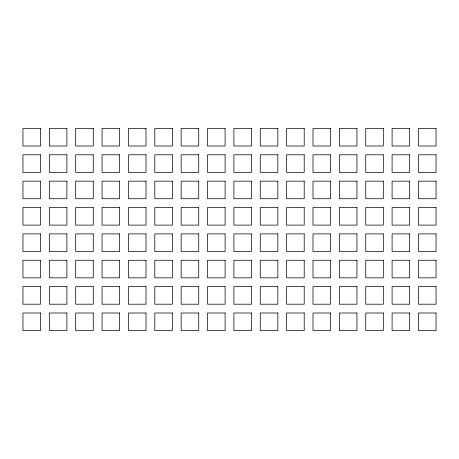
<?xml version="1.0" encoding="UTF-8"?>
<svg xmlns="http://www.w3.org/2000/svg" width="459" height="459" viewBox="0 0 459 459"><rect width="100%" height="100%" fill="white"/><g stroke="black" fill="none" stroke-linecap="round" stroke-linejoin="round"><path stroke-width="0.69" d="M40.53 128.422L22.95 128.422L22.95 146.002L40.53 146.002L40.53 128.422M66.899 128.422L49.32 128.422L49.32 146.002L66.899 146.002L66.899 128.422M93.263 128.422L75.683 128.422L75.683 146.002L93.263 146.002L93.263 128.422M119.633 128.422L102.053 128.422L102.053 146.002L119.633 146.002L119.633 128.422M146.002 128.422L128.422 128.422L128.422 146.002L146.002 146.002L146.002 128.422M172.372 128.422L154.792 128.422L154.792 146.002L172.372 146.002L172.372 128.422M198.736 128.422L181.156 128.422L181.156 146.002L198.736 146.002L198.736 128.422M225.105 128.422L207.525 128.422L207.525 146.002L225.105 146.002L225.105 128.422M251.475 128.422L233.895 128.422L233.895 146.002L251.475 146.002L251.475 128.422M277.844 128.422L260.264 128.422L260.264 146.002L277.844 146.002L277.844 128.422M304.208 128.422L286.628 128.422L286.628 146.002L304.208 146.002L304.208 128.422M330.578 128.422L312.998 128.422L312.998 146.002L330.578 146.002L330.578 128.422M356.947 128.422L339.367 128.422L339.367 146.002L356.947 146.002L356.947 128.422M383.317 128.422L365.737 128.422L365.737 146.002L383.317 146.002L383.317 128.422M409.68 128.422L392.101 128.422L392.101 146.002L409.68 146.002L409.68 128.422M436.05 128.422L418.47 128.422L418.47 146.002L436.05 146.002L436.05 128.422M40.53 154.792L22.95 154.792L22.95 172.372L40.53 172.372L40.53 154.792M66.899 154.792L49.32 154.792L49.32 172.372L66.899 172.372L66.899 154.792M93.263 154.792L75.683 154.792L75.683 172.372L93.263 172.372L93.263 154.792M119.633 154.792L102.053 154.792L102.053 172.372L119.633 172.372L119.633 154.792M146.002 154.792L128.422 154.792L128.422 172.372L146.002 172.372L146.002 154.792M172.372 154.792L154.792 154.792L154.792 172.372L172.372 172.372L172.372 154.792M198.736 154.792L181.156 154.792L181.156 172.372L198.736 172.372L198.736 154.792M225.105 154.792L207.525 154.792L207.525 172.372L225.105 172.372L225.105 154.792M251.475 154.792L233.895 154.792L233.895 172.372L251.475 172.372L251.475 154.792M277.844 154.792L260.264 154.792L260.264 172.372L277.844 172.372L277.844 154.792M304.208 154.792L286.628 154.792L286.628 172.372L304.208 172.372L304.208 154.792M330.578 154.792L312.998 154.792L312.998 172.372L330.578 172.372L330.578 154.792M356.947 154.792L339.367 154.792L339.367 172.372L356.947 172.372L356.947 154.792M383.317 154.792L365.737 154.792L365.737 172.372L383.317 172.372L383.317 154.792M409.68 154.792L392.101 154.792L392.101 172.372L409.68 172.372L409.68 154.792M436.05 154.792L418.47 154.792L418.47 172.372L436.05 172.372L436.05 154.792M40.53 181.156L22.95 181.156L22.95 198.736L40.53 198.736L40.53 181.156M66.899 181.156L49.32 181.156L49.32 198.736L66.899 198.736L66.899 181.156M93.263 181.156L75.683 181.156L75.683 198.736L93.263 198.736L93.263 181.156M119.633 181.156L102.053 181.156L102.053 198.736L119.633 198.736L119.633 181.156M146.002 181.156L128.422 181.156L128.422 198.736L146.002 198.736L146.002 181.156M172.372 181.156L154.792 181.156L154.792 198.736L172.372 198.736L172.372 181.156M198.736 181.156L181.156 181.156L181.156 198.736L198.736 198.736L198.736 181.156M225.105 181.156L207.525 181.156L207.525 198.736L225.105 198.736L225.105 181.156M251.475 181.156L233.895 181.156L233.895 198.736L251.475 198.736L251.475 181.156M277.844 181.156L260.264 181.156L260.264 198.736L277.844 198.736L277.844 181.156M304.208 181.156L286.628 181.156L286.628 198.736L304.208 198.736L304.208 181.156M330.578 181.156L312.998 181.156L312.998 198.736L330.578 198.736L330.578 181.156M356.947 181.156L339.367 181.156L339.367 198.736L356.947 198.736L356.947 181.156M383.317 181.156L365.737 181.156L365.737 198.736L383.317 198.736L383.317 181.156M409.68 181.156L392.101 181.156L392.101 198.736L409.68 198.736L409.68 181.156M436.05 181.156L418.47 181.156L418.47 198.736L436.05 198.736L436.05 181.156M40.53 207.525L22.95 207.525L22.95 225.105L40.53 225.105L40.53 207.525M66.899 207.525L49.32 207.525L49.32 225.105L66.899 225.105L66.899 207.525M93.263 207.525L75.683 207.525L75.683 225.105L93.263 225.105L93.263 207.525M119.633 207.525L102.053 207.525L102.053 225.105L119.633 225.105L119.633 207.525M146.002 207.525L128.422 207.525L128.422 225.105L146.002 225.105L146.002 207.525M172.372 207.525L154.792 207.525L154.792 225.105L172.372 225.105L172.372 207.525M198.736 207.525L181.156 207.525L181.156 225.105L198.736 225.105L198.736 207.525M225.105 207.525L207.525 207.525L207.525 225.105L225.105 225.105L225.105 207.525M251.475 207.525L233.895 207.525L233.895 225.105L251.475 225.105L251.475 207.525M277.844 207.525L260.264 207.525L260.264 225.105L277.844 225.105L277.844 207.525M304.208 207.525L286.628 207.525L286.628 225.105L304.208 225.105L304.208 207.525M330.578 207.525L312.998 207.525L312.998 225.105L330.578 225.105L330.578 207.525M356.947 207.525L339.367 207.525L339.367 225.105L356.947 225.105L356.947 207.525M383.317 207.525L365.737 207.525L365.737 225.105L383.317 225.105L383.317 207.525M409.68 207.525L392.101 207.525L392.101 225.105L409.68 225.105L409.68 207.525M436.05 207.525L418.47 207.525L418.47 225.105L436.05 225.105L436.05 207.525M40.53 233.895L22.95 233.895L22.95 251.475L40.53 251.475L40.53 233.895M66.899 233.895L49.32 233.895L49.32 251.475L66.899 251.475L66.899 233.895M93.263 233.895L75.683 233.895L75.683 251.475L93.263 251.475L93.263 233.895M119.633 233.895L102.053 233.895L102.053 251.475L119.633 251.475L119.633 233.895M146.002 233.895L128.422 233.895L128.422 251.475L146.002 251.475L146.002 233.895M172.372 233.895L154.792 233.895L154.792 251.475L172.372 251.475L172.372 233.895M198.736 233.895L181.156 233.895L181.156 251.475L198.736 251.475L198.736 233.895M225.105 233.895L207.525 233.895L207.525 251.475L225.105 251.475L225.105 233.895M251.475 233.895L233.895 233.895L233.895 251.475L251.475 251.475L251.475 233.895M277.844 233.895L260.264 233.895L260.264 251.475L277.844 251.475L277.844 233.895M304.208 233.895L286.628 233.895L286.628 251.475L304.208 251.475L304.208 233.895M330.578 233.895L312.998 233.895L312.998 251.475L330.578 251.475L330.578 233.895M356.947 233.895L339.367 233.895L339.367 251.475L356.947 251.475L356.947 233.895M383.317 233.895L365.737 233.895L365.737 251.475L383.317 251.475L383.317 233.895M409.68 233.895L392.101 233.895L392.101 251.475L409.68 251.475L409.68 233.895M436.05 233.895L418.47 233.895L418.47 251.475L436.05 251.475L436.05 233.895M40.53 260.264L22.95 260.264L22.95 277.844L40.53 277.844L40.53 260.264M66.899 260.264L49.32 260.264L49.32 277.844L66.899 277.844L66.899 260.264M93.263 260.264L75.683 260.264L75.683 277.844L93.263 277.844L93.263 260.264M119.633 260.264L102.053 260.264L102.053 277.844L119.633 277.844L119.633 260.264M146.002 260.264L128.422 260.264L128.422 277.844L146.002 277.844L146.002 260.264M172.372 260.264L154.792 260.264L154.792 277.844L172.372 277.844L172.372 260.264M198.736 260.264L181.156 260.264L181.156 277.844L198.736 277.844L198.736 260.264M225.105 260.264L207.525 260.264L207.525 277.844L225.105 277.844L225.105 260.264M251.475 260.264L233.895 260.264L233.895 277.844L251.475 277.844L251.475 260.264M277.844 260.264L260.264 260.264L260.264 277.844L277.844 277.844L277.844 260.264M304.208 260.264L286.628 260.264L286.628 277.844L304.208 277.844L304.208 260.264M330.578 260.264L312.998 260.264L312.998 277.844L330.578 277.844L330.578 260.264M356.947 260.264L339.367 260.264L339.367 277.844L356.947 277.844L356.947 260.264M383.317 260.264L365.737 260.264L365.737 277.844L383.317 277.844L383.317 260.264M409.68 260.264L392.101 260.264L392.101 277.844L409.68 277.844L409.68 260.264M436.05 260.264L418.47 260.264L418.47 277.844L436.05 277.844L436.05 260.264M40.53 286.628L22.95 286.628L22.95 304.208L40.53 304.208L40.53 286.628M66.899 286.628L49.32 286.628L49.32 304.208L66.899 304.208L66.899 286.628M93.263 286.628L75.683 286.628L75.683 304.208L93.263 304.208L93.263 286.628M119.633 286.628L102.053 286.628L102.053 304.208L119.633 304.208L119.633 286.628M146.002 286.628L128.422 286.628L128.422 304.208L146.002 304.208L146.002 286.628M172.372 286.628L154.792 286.628L154.792 304.208L172.372 304.208L172.372 286.628M198.736 286.628L181.156 286.628L181.156 304.208L198.736 304.208L198.736 286.628M225.105 286.628L207.525 286.628L207.525 304.208L225.105 304.208L225.105 286.628M251.475 286.628L233.895 286.628L233.895 304.208L251.475 304.208L251.475 286.628M277.844 286.628L260.264 286.628L260.264 304.208L277.844 304.208L277.844 286.628M304.208 286.628L286.628 286.628L286.628 304.208L304.208 304.208L304.208 286.628M330.578 286.628L312.998 286.628L312.998 304.208L330.578 304.208L330.578 286.628M356.947 286.628L339.367 286.628L339.367 304.208L356.947 304.208L356.947 286.628M383.317 286.628L365.737 286.628L365.737 304.208L383.317 304.208L383.317 286.628M409.68 286.628L392.101 286.628L392.101 304.208L409.68 304.208L409.68 286.628M436.05 286.628L418.47 286.628L418.47 304.208L436.05 304.208L436.05 286.628M40.53 312.998L22.95 312.998L22.95 330.578L40.53 330.578L40.53 312.998M66.899 312.998L49.32 312.998L49.32 330.578L66.899 330.578L66.899 312.998M93.263 312.998L75.683 312.998L75.683 330.578L93.263 330.578L93.263 312.998M119.633 312.998L102.053 312.998L102.053 330.578L119.633 330.578L119.633 312.998M146.002 312.998L128.422 312.998L128.422 330.578L146.002 330.578L146.002 312.998M172.372 312.998L154.792 312.998L154.792 330.578L172.372 330.578L172.372 312.998M198.736 312.998L181.156 312.998L181.156 330.578L198.736 330.578L198.736 312.998M225.105 312.998L207.525 312.998L207.525 330.578L225.105 330.578L225.105 312.998M251.475 312.998L233.895 312.998L233.895 330.578L251.475 330.578L251.475 312.998M277.844 312.998L260.264 312.998L260.264 330.578L277.844 330.578L277.844 312.998M304.208 312.998L286.628 312.998L286.628 330.578L304.208 330.578L304.208 312.998M330.578 312.998L312.998 312.998L312.998 330.578L330.578 330.578L330.578 312.998M356.947 312.998L339.367 312.998L339.367 330.578L356.947 330.578L356.947 312.998M383.317 312.998L365.737 312.998L365.737 330.578L383.317 330.578L383.317 312.998M409.68 312.998L392.101 312.998L392.101 330.578L409.68 330.578L409.68 312.998M436.05 312.998L418.47 312.998L418.47 330.578L436.05 330.578L436.05 312.998"/></g></svg>
